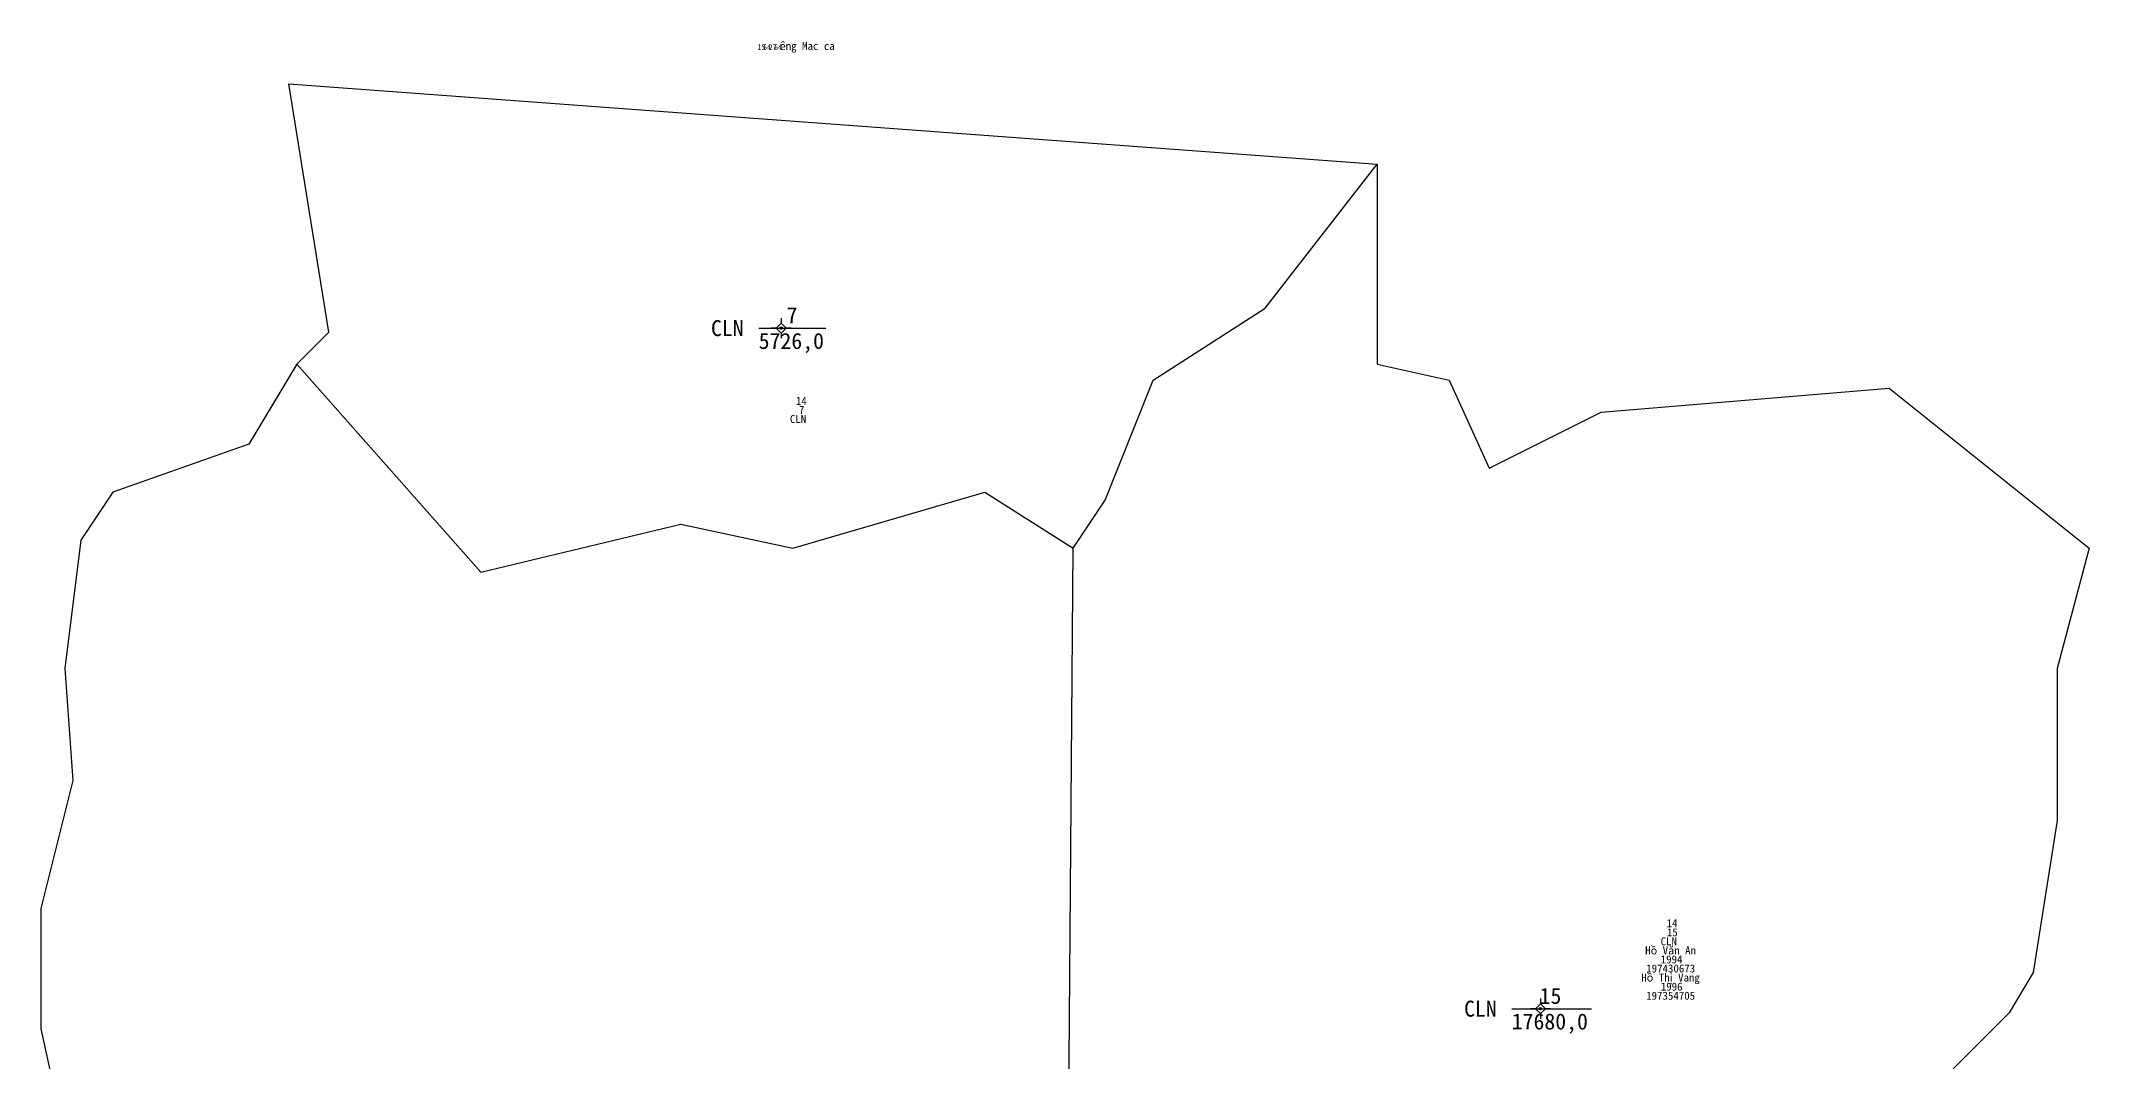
# Model space of a CAD drawing. Extents: x 552725 to 554329, y 1840125 to 1841713.
# Drawn here: x 553675 to 553931, y 1840889 to 1841016.4 of the extents above; entities that cross this region are included whole.
import ezdxf

# ---------------------------------------------------------------- set-up
doc = ezdxf.new("R2010")
doc.units = 0
for name, color, linetype in [('Level 10', 7, 'Continuous'), ('Level 11', 7, 'Continuous'), ('Level 13', 7, 'Continuous'), ('Level 16', 7, 'Continuous'), ('Level 17', 7, 'Continuous'), ('Level 2', 7, 'Continuous'), ('Level 4', 7, 'Continuous')]:
    doc.layers.add(name, color=color, linetype=linetype)

msp = doc.modelspace()

# ---------------------------------------------------------------- linework, layer by layer
at = {"layer": 'Level 10'}
for points in [[(553707, 1840976), (553711, 1840980), (553706, 1841011), (553842, 1841001)], [(553804, 1840953), (553808, 1840959), (553814, 1840974), (553828, 1840983), (553842, 1841001)], [(553842, 1841001), (553842, 1840976), (553851, 1840974), (553856, 1840963), (553870, 1840970), (553906, 1840973), (553931, 1840953), (553927, 1840938), (553927, 1840919), (553924, 1840900), (553921, 1840895), (553914, 1840888), (553916, 1840873), (553918, 1840861)], [(553707, 1840976), (553701, 1840966), (553684, 1840960), (553680, 1840954), (553678, 1840938), (553679, 1840924), (553675, 1840908), (553675, 1840893), (553693, 1840811), (553718, 1840805), (553737, 1840798), (553766, 1840796), (553774, 1840797), (553782, 1840790)], [(553707, 1840976), (553730, 1840950), (553755, 1840956), (553769, 1840953), (553793, 1840960), (553804, 1840953)], [(553782, 1840790), (553803, 1840825), (553804, 1840953)]]:
    msp.add_lwpolyline(points, dxfattribs=at)
at = {"layer": 'Level 11'}
for p, q in [((553766.9, 1840980.5), (553766.27, 1840980.5)), ((553767.52, 1840981.12), (553766.9, 1840980.5)), ((553766.9, 1840980.5), (553767.52, 1840979.88)), ((553767.52, 1840981.75), (553767.52, 1840981.12)), ((553768.15, 1840980.5), (553767.52, 1840981.12)), ((553767.52, 1840979.88), (553768.15, 1840980.5)), ((553768.77, 1840980.5), (553768.15, 1840980.5)), ((553767.52, 1840979.88), (553767.52, 1840979.25)), ((553862.43, 1840896.12), (553861.81, 1840895.5)), ((553862.43, 1840896.75), (553862.43, 1840896.12)), ((553863.06, 1840895.5), (553862.43, 1840896.12)), ((553861.81, 1840895.5), (553861.18, 1840895.5)), ((553861.81, 1840895.5), (553862.43, 1840894.88)), ((553862.43, 1840894.88), (553863.06, 1840895.5)), ((553862.43, 1840894.88), (553862.43, 1840894.25)), ((553863.68, 1840895.5), (553863.06, 1840895.5))]:
    msp.add_line(p, q, dxfattribs=at)
for centre in [(553767.52, 1840980.5), (553862.43, 1840895.5)]:
    msp.add_circle(centre, 0.15, dxfattribs=at)
at = {"layer": 'Level 13'}
for p, q in [((553764.71, 1840980.5), (553773.12, 1840980.5)), ((553858.84, 1840895.5), (553868.8, 1840895.5))]:
    msp.add_line(p, q, dxfattribs=at)

# ---------------------------------------------------------------- texts
for s, p in [('7', (553768.2, 1840981.1)), ('15', (553862.32, 1840896.1))]:
    msp.add_text(s, height=2, dxfattribs=at).set_placement(p)
at = {"layer": 'Level 16'}
for s, height, p in [('êng Mac ca', 1, (553767.34, 1841015.24)), ('15', 0.7, (553764.57, 1841015.25)), ('64', 0.7, (553765.26, 1841015.25)), ('27', 0.7, (553765.95, 1841015.25)), ('64', 0.7, (553766.64, 1841015.25))]:
    msp.add_text(s, height=height, dxfattribs=at).set_placement(p)
at = {"layer": 'Level 17'}
for s, p in [('14', (553769.36, 1840970.92)), ('7', (553769.74, 1840969.79)), ('CLN', (553768.61, 1840968.66)), ('14', (553878.2, 1840905.67)), ('CLN', (553877.45, 1840903.41)), ('15', (553878.23, 1840904.54)), ('Hồ Văn An', (553875.52, 1840902.28)), ('1994', (553877.46, 1840901.15)), ('Hồ Thị Vang', (553875.03, 1840898.89)), ('197430673', (553875.65, 1840900.02)), ('1996', (553877.47, 1840897.75)), ('197354705', (553875.64, 1840896.62))]:
    msp.add_text(s, height=1, dxfattribs=at).set_placement(p)
at = {"layer": 'Level 2'}
for p in [(553758.75, 1840979.5), (553852.88, 1840894.5)]:
    msp.add_text('CLN', height=2, dxfattribs=at).set_placement(p)
at = {"layer": 'Level 4'}
for s, p in [('5726,0', (553764.71, 1840977.9)), ('17680,0', (553858.84, 1840892.9))]:
    msp.add_text(s, height=2, dxfattribs=at).set_placement(p)

doc.saveas('drawing.dxf')
